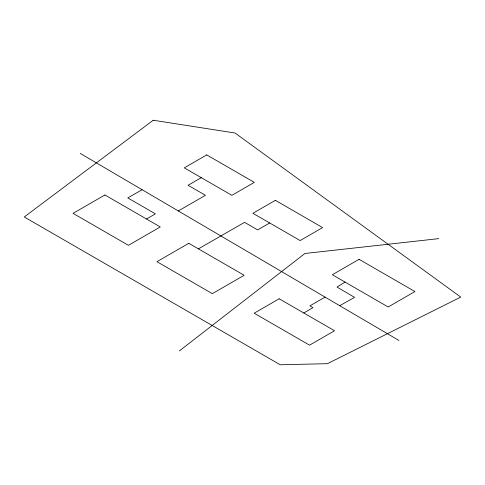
<?xml version="1.0" encoding="UTF-8"?>
<svg xmlns="http://www.w3.org/2000/svg" width="485" height="485" viewBox="0 0 485 485"><rect width="100%" height="100%" fill="white"/><g stroke="black" fill="none" stroke-linecap="round" stroke-linejoin="round"><path stroke-width="0.73" d="M179.389 350.922L304.932 253.485L438.858 238.62M345.035 282.07L337.026 287.084L354.547 297.366L339.736 305.708M201.281 177.668L188.089 185.288L205.452 195.31L178.274 210.945M146.506 219.002L155.412 213.861L127.791 197.916L142.099 189.714M198.413 248.872L244.549 222.342L257.644 229.902L269.672 222.961M303.768 312.983L312.983 307.66L309.873 305.865L325.108 297.123M80.213 153.387L398.955 340.47M153.248 120.238L24.25 216.977L280.221 364.762L327.411 363.689L460.75 297.087L235.073 133.029L153.248 120.238M104.893 194.982L73.065 213.358L128.434 245.325L160.268 226.95L104.893 194.982M206.731 154.903L184.288 167.858L231.885 195.34L254.328 182.378L206.731 154.903M188.786 243.306L156.952 261.688L212.321 293.655L244.155 275.28L188.786 243.306M275.359 200.323L252.909 213.285L300.16 240.566L322.61 227.604L275.359 200.323M279.166 298.778L254.182 313.201L309.557 345.168L334.535 330.746L279.166 298.778M359.076 259.311L332.34 274.74L388.182 306.981L414.917 291.552L359.076 259.311"/></g></svg>
